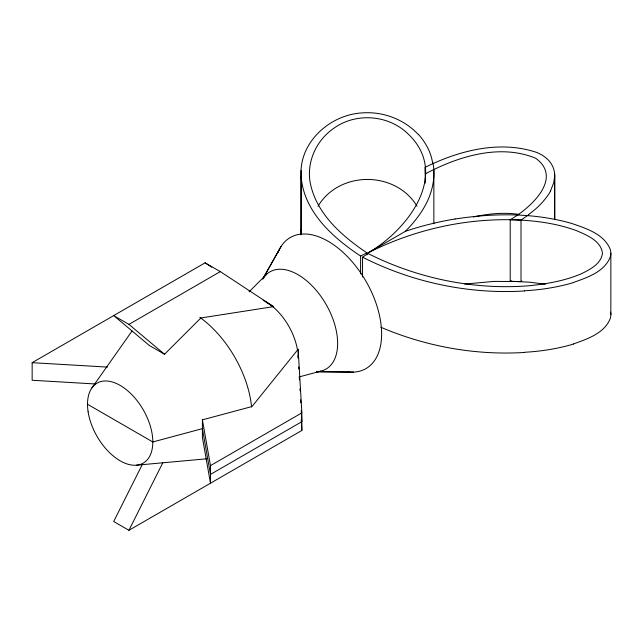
<?xml version="1.0" encoding="UTF-8"?>
<svg xmlns="http://www.w3.org/2000/svg" width="643" height="643" viewBox="0 0 643 643"><rect width="100%" height="100%" fill="white"/><g stroke="black" fill="none" stroke-linecap="round" stroke-linejoin="round"><path stroke-width="0.96" d="M425.562 178.69L425.216 167.276C459.247 150.414 500.238 139.877 537.21 152.616A40.035 23.116 0 0 1 545.529 157.511C551.204 161.859 554.949 168.804 554.708 176.029L554.708 219.665M418.151 134.339C406.585 121.969 390.237 114.398 373.414 112.959A40.035 23.116 0 0 0 361.543 112.951C329.562 114.968 298.874 142.625 301.085 176.086L301.085 234.599M301.02 234.799L301.093 170.572M554.708 176.029L553.719 182.837L550.464 190.923M366.872 254.845L366.872 252.86C341.529 235.74 315.488 213.042 309.966 181.35C306.984 161.57 316.139 141.235 332.166 129.5C354.132 112.34 387.464 114.245 407.533 133.414C451.04 173.835 407.469 230.395 368.077 252.86C415.081 229.053 468.337 217.326 521.007 220.099L528.642 214.762M301.093 232.059L301.294 229.358M142.191 464.704L113.698 521.505L128.93 530.298L301.864 430.456L301.864 412.87L298.159 349.253L252.008 406.529L202.408 419.847L202.408 437.433L210.478 483.223L210.478 465.628L202.408 419.847M128.93 530.298L162.767 462.847M281.047 246.478L262.666 279.11L279.102 249.942M317.955 206.299C339.416 170.347 395.598 170.692 417.026 206.202M91.893 387.946L132.064 330.984M164.544 354.261L128.93 324.385L113.698 315.592L149.313 345.468L164.544 354.261L200.881 317.972L273.556 306.639L220.316 271.619L205.085 262.826L32.15 362.676L32.15 380.262L95.59 383.992M249.026 291.866L266.741 274.135M521.851 281.031L521.007 281.586L494.145 281.393L464.801 284.069M362.539 277.012L362.539 257.176L368.077 253.559C417.154 278.218 472.83 289.993 527.686 285.862C546.124 284.126 564.634 280.911 581.754 273.596C590.33 269.248 601.157 263.871 602.483 253.205C600.819 240.562 586.762 235.121 576.522 230.66C555.351 222.872 532.653 220.219 510.212 219.705L510.212 281.2L529.623 282.213L545.409 284.214M511.161 280.621L510.212 281.2M510.212 219.705C530.17 208.348 563.469 178.376 535.715 158.274C500.021 143.405 458.258 156.345 425.562 173.739M128.93 324.385L220.316 271.619M368.077 252.86L405.444 231.287A220.01 127.025 0 0 1 455.196 218.95M210.478 465.628L301.864 412.87M301.085 176.086C303.584 211.579 332.833 237.661 360.602 256.059L366.872 252.86M573.371 282.47C587.316 277.519 604.741 271.796 610.408 256.637A40.035 23.116 0 0 0 610.408 249.781C604.428 234.092 586.215 228.434 571.715 223.451C533.979 212.632 493.752 212.986 455.22 219.006M573.371 343.957C587.316 339.006 604.741 333.283 610.408 318.124A40.035 23.116 0 0 0 610.601 312.12M202.891 428.511L152.809 441.966L87.52 404.27M299.019 376.959L320.961 371.099M473.352 216.972C488.262 213.733 503.782 212.118 518.949 214.384M136.493 465.186L206.893 458.789M524.423 290.974C468.747 294.398 412.259 282.406 362.539 257.176M524.423 352.46C475.45 355.491 425.859 346.521 380.801 327.215M316.388 371.71L349.607 372.056M316.436 371.71L353.578 372.112M32.15 362.676L107.485 367.097M265.937 302.242L273.556 306.639M205.085 262.826L211.74 267.207M202.408 428.64L210.478 474.421L301.864 421.663L301.229 410.724M432.884 162.599C435.85 177.283 432.273 192.651 425.136 205.615A221.12 127.66 0 0 1 405.387 231.271M298.682 366.992L298.794 368.986M299.316 377.931L299.437 379.917M299.951 388.862L300.072 390.848M300.594 399.793L300.763 402.775M301.229 419.525L301.864 430.456M554.66 174.14L554.7 219.689M610.85 253.205L610.85 314.7M521.007 220.099L521.007 281.586M433.864 170.572L433.864 223.692M425.216 167.276L425.216 183.142M360.602 256.059L360.602 273.91M298.159 349.253L298.159 358.047A46.167 26.652 60 0 0 298.079 355.314M263.18 300.257A46.167 26.652 60 0 1 297.412 349.607M550.665 190.955A133.511 77.08 0 0 1 528.45 214.674M418.368 134.274A134.5 77.65 0 0 1 432.562 162.615M573.476 282.59A134.5 77.65 0 0 1 524.391 290.781M573.476 344.077A134.5 77.65 0 0 1 524.391 352.276M199.86 317.377A83.67 48.313 60 0 1 251.59 406.963M277.969 252.522A75.681 43.692 60 0 1 365.61 280.629A75.681 43.692 60 0 1 347.702 371.871M263.108 278.403A56.134 32.407 60 0 1 326.009 304.276A56.134 32.407 60 0 1 316.967 371.686M88.107 411.745A46.167 26.652 60 0 0 141.548 463.949A46.167 26.652 60 0 0 130.842 393.661A46.167 26.652 60 0 0 88.107 411.745"/></g></svg>
